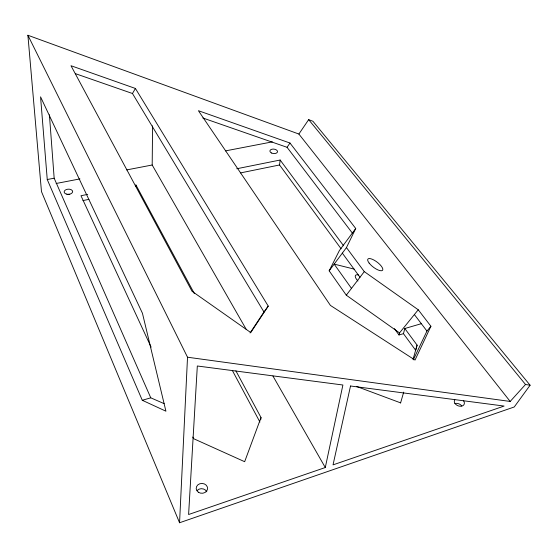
<?xml version="1.0" encoding="UTF-8"?>
<svg xmlns="http://www.w3.org/2000/svg" width="558" height="558" viewBox="0 0 558 558"><rect width="100%" height="100%" fill="white"/><g stroke="black" fill="none" stroke-linecap="round" stroke-linejoin="round"><path stroke-width="0.84" d="M246.092 329.122L152.188 165.001L152.578 125.843M179.557 522.748L187.523 357.218L27.9 35.252L298.879 134.046L510.186 401.446L525.51 384.483L530.1 385.222L514.246 406.977L179.557 522.748L41.473 191.603L27.9 35.252M341.112 248.791L279.558 164.973L280.144 160.027L236.738 168.76M260.712 419.804L261.011 417.551L235.894 370.84M325.286 467.534L342.898 385.006L197.323 365.992L188.604 514.518L325.286 467.534L272.925 376.015M421.423 323.668L404.808 328.516L403.455 333.663L399.005 334.974L399.535 332.91L418.242 309.774L364.283 271.62L346.462 247.585L355.732 228.508L289.972 143.029L198.418 110.707L330.427 305.421L415.026 360.07L430.915 326.256L418.242 309.774M404.808 328.516L417.105 345.13L415.661 350.284L403.455 333.663M400.574 403.015L403.685 392.135M413.032 359.359L417.105 345.13M261.011 417.551L244.655 461.703L193.5 438.63L192.768 437.047M413.29 359.84L426.954 331.075L430.915 326.256M399.535 332.91L346.295 295.189L329.164 270.818L339.362 250.577L355.732 228.508M250.075 332.986L263.969 311.992L132.469 93.507L135.413 88.464L70.992 65.725L192.015 291.255L250.758 332.561L268.238 306.105L135.413 88.464M352.349 233.07L287.07 147.312L289.972 143.029M298.879 134.046L308.658 119.649L312.933 121.281L530.1 385.222M263.969 311.992L268.238 306.105M329.164 270.818L346.462 247.585M346.295 295.189L364.283 271.62M142.283 400.281L165.921 411.197L142.443 313.254L40.56 96.855L47.249 179.523L142.283 400.281L150.772 397.826L164.15 403.65M240.568 172.903L279.558 164.973M82.947 200.573L88.917 199.366M87.718 194.379L80.966 195.725L151.12 347.146M56.135 183.491L79.933 178.909M126.687 169.911L152.188 165.001M225.516 150.883L272.36 141.865M47.249 179.523L54.168 178.204L150.772 397.826M187.523 357.218L510.186 401.446M354.142 269.089L334.158 264.115L351.484 288.388M75.393 73.642L132.469 93.507M202.84 117.996L287.07 147.312M356.548 386.443L400.581 402.862M308.658 119.649L525.51 384.483M414.371 314.552L426.954 331.075M280.144 160.027L343.602 245.792M342.333 253.13L359.994 277.242M394.387 328.634L399.005 334.974M194.31 293.508L135.838 184.789L135.845 186.491M232.386 370.54L259.909 422.036M49.418 114.795L54.168 178.204M67.623 194.456A4.241 2.595 -3 0 1 69.806 194.379M454.812 403.587A5.21 3.787 22.8 0 1 461.752 405.945M197.107 490.489A5.664 4.924 0.6 0 1 206.781 491.8M463.531 400.804A5.238 3.787 22.6 0 1 462.826 405.701A5.238 3.787 22.6 0 1 456.339 404.843A5.238 3.787 22.6 0 1 454.819 399.647M357.943 281.016A9.165 3.313 37.4 0 1 358.438 274.948M350.522 386.003L333.035 464.87L504.111 406.064L350.522 386.003M198.348 492.212A5.699 4.931 0.8 0 0 207.527 489.101A5.699 4.931 0.8 0 0 199.792 483.765A5.699 4.931 0.8 0 0 198.348 492.212M66.29 194.065A4.262 2.595 -2.9 0 0 72.652 191.589A4.262 2.595 -2.9 0 0 66.249 189.574A4.262 2.595 -2.9 0 0 66.29 194.065M271.523 153.004A3.822 2.232 6.4 0 0 277.5 151.811A3.822 2.232 6.4 0 0 272.102 149.181A3.822 2.232 6.4 0 0 271.523 153.004M369.159 263.111A9.242 3.153 37.2 0 0 382.23 270.553A9.242 3.153 37.2 0 0 374.341 260.272A9.242 3.153 37.2 0 0 369.159 263.111"/></g></svg>
